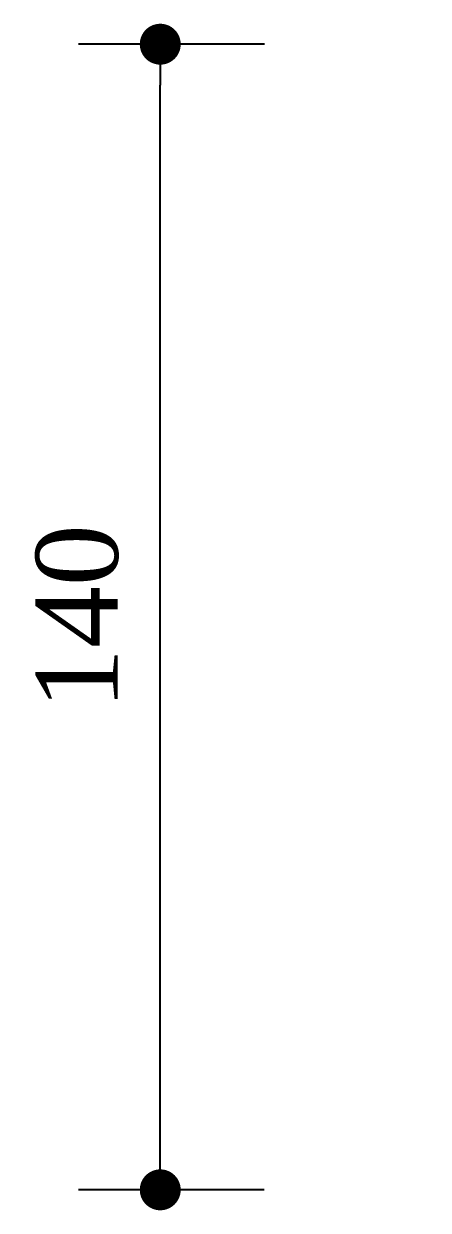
# Model space of a CAD drawing. Header units: centimetres. Extents: x -48696 to 156237, y -5617 to 29024.
# Drawn here: x -46.8 to 2.6, y 8744.5 to 8889.5 of the extents above; entities that cross this region are included whole.
import ezdxf

# ---------------------------------------------------------------- set-up
doc = ezdxf.new("R2010")
doc.units = ezdxf.units.CM
doc.layers.add('BV MV', color=7, linetype='Continuous', plot=False)
doc.styles.add('Valéria', font='romantic.ttf', dxfattribs={"height": 10})
doc.dimstyles.new('Cota - 50', dxfattribs={"dimtxt": 10, "dimasz": 5, "dimexe": 10, "dimexo": 20, "dimgap": 5, "dimtad": 1, "dimtxsty": 'Valéria', "dimblk": 'DOT', "dimcen": 0, "dimclrd": 12, "dimclre": 12, "dimclrt": 2, "dimazin": 2, "dimtfac": 1, "dimtix": 1, "dimtmove": 0, "dimatfit": 3, "dimldrblk": 'DOT', "dimfxl": 1, "dimarcsym": 0})

# ---------------------------------------------------------------- blocks, each defined once
blk = doc.blocks.new('_Dot')
at = {"color": 0, "linetype": 'ByBlock', "lineweight": -2}
blk.add_line((-0.5, 0), (-1, 0), dxfattribs=at)
at = {"color": 0, "linetype": 'ByBlock', "const_width": 0.5}
blk.add_lwpolyline([(-0.25, 0, 1), (0.25, 0, 1)], format="xyb", close=True, dxfattribs=at)
blk = doc.blocks.new('*D1547')
at = {"layer": 'BV MV', "color": 12, "lineweight": -2, "transparency": 16777216}
for p, q in [((-17.42, 8886.96), (-40.14, 8886.96)), ((-30.14, 8751.96), (-30.14, 8881.96)), ((-17.46, 8746.96), (-40.14, 8746.96))]:
    blk.add_line(p, q, dxfattribs=at)
at = {"layer": 'Defpoints', "color": 0, "transparency": 16777216}
for p in [(-30.14, 8886.96), (2.58, 8886.96), (2.54, 8746.96)]:
    blk.add_point(p, dxfattribs=at)
at = {"layer": 'BV MV', "color": 12, "lineweight": -2, "transparency": 16777216, "xscale": 5, "yscale": 5, "zscale": 5}
for p, rotation in [((-30.14, 8886.96), 90), ((-30.14, 8746.96), 270)]:
    blk.add_blockref('_Dot', p, dxfattribs=dict(at, rotation=rotation))
at = {"layer": 'BV MV', "color": 2, "transparency": 16777216, "insert": (-40.25, 8816.96), "char_height": 10, "attachment_point": 5, "rotation": 90, "style": 'Valéria'}
blk.add_mtext('140', dxfattribs=at)

msp = doc.modelspace()

# ---------------------------------------------------------------- dimensions: what is measured, and where the dimension line sits
at = {"layer": 'BV MV'}
dim = msp.add_linear_dim(base=(-30.1359, 8886.96237), p1=(2.5435, 8746.96238), p2=(2.58421, 8886.96237), angle=90, dimstyle='Cota - 50', dxfattribs=at)
dim.commit()
dim.dimension.update_dxf_attribs({"geometry": '*D1547', "text_midpoint": (-40.24684, 8816.96238)})

doc.saveas('drawing.dxf')
